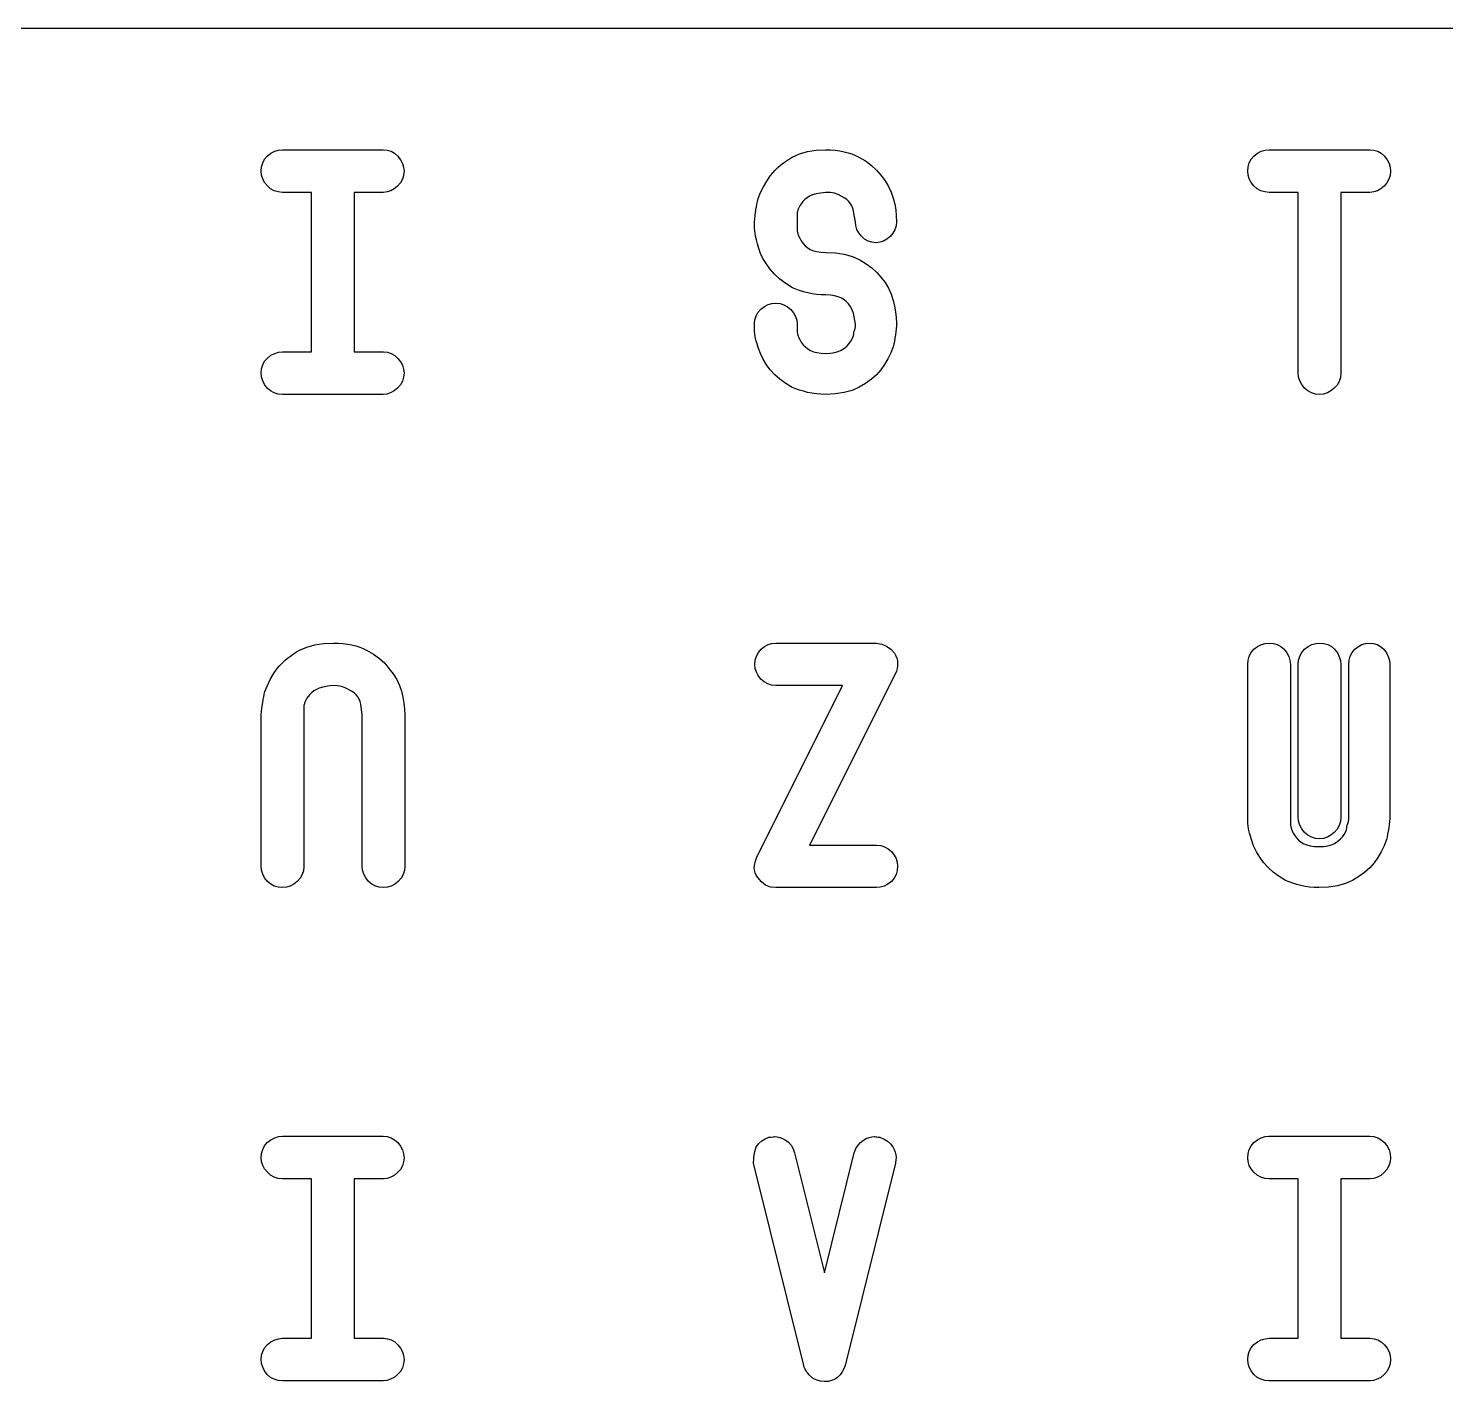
# Model space of a CAD drawing. Header units: metres. Extents: x 0 to 220, y 0 to 220.
# Drawn here: x 57.5 to 114.9, y 165.1 to 220 of the extents above; entities that cross this region are included whole.
import ezdxf

# ---------------------------------------------------------------- set-up
doc = ezdxf.new("R2010")
doc.units = ezdxf.units.M

msp = doc.modelspace()

# ---------------------------------------------------------------- linework, layer by layer
for p, q in [((220, 220), (0, 220)), ((67.1509, 214.823), (67.2986, 214.934)), ((67.2986, 214.934), (67.4496, 215.013)), ((67.4496, 215.013), (67.6041, 215.06)), ((67.6041, 215.06), (67.7619, 215.076)), ((67.7619, 215.076), (71.8459, 215.076)), ((71.8459, 215.076), (72.0133, 215.06)), ((72.0133, 215.06), (72.1686, 215.013)), ((72.1686, 215.013), (72.3118, 214.934)), ((72.3118, 214.934), (72.4429, 214.823)), ((88.4339, 214.781), (88.7311, 214.91)), ((88.7311, 214.91), (89.0559, 215.002)), ((89.0559, 215.002), (89.4081, 215.058)), ((89.4081, 215.058), (89.7879, 215.076)), ((89.7879, 215.076), (89.9845, 215.071)), ((89.9845, 215.071), (90.1741, 215.057)), ((90.1741, 215.057), (90.3569, 215.033)), ((90.3569, 215.033), (90.5329, 214.999)), ((90.5329, 214.999), (90.6998, 214.957)), ((90.6998, 214.957), (90.8546, 214.907)), ((107.151, 214.823), (107.299, 214.934)), ((107.299, 214.934), (107.45, 215.013)), ((107.45, 215.013), (107.604, 215.06)), ((107.604, 215.06), (107.762, 215.076)), ((107.762, 215.076), (111.846, 215.076)), ((111.846, 215.076), (112.013, 215.06)), ((112.013, 215.06), (112.169, 215.013)), ((112.169, 215.013), (112.312, 214.934)), ((112.312, 214.934), (112.443, 214.823)), ((66.9009, 214.205), (66.9165, 214.381)), ((66.9165, 214.381), (66.9634, 214.542)), ((66.9634, 214.542), (67.0415, 214.69)), ((67.0415, 214.69), (67.1509, 214.823)), ((72.4429, 214.823), (72.5522, 214.674)), ((72.5522, 214.674), (72.6304, 214.521)), ((72.6304, 214.521), (72.6772, 214.365)), ((72.6772, 214.365), (72.6929, 214.205)), ((87.7434, 214.252), (87.8503, 214.353)), ((87.8503, 214.353), (87.9639, 214.45)), ((87.9639, 214.45), (88.0814, 214.542)), ((88.0814, 214.542), (88.1989, 214.628)), ((88.1989, 214.628), (88.3164, 214.708)), ((88.3164, 214.708), (88.4339, 214.781)), ((90.8546, 214.907), (90.9973, 214.849)), ((90.9973, 214.849), (91.1279, 214.783)), ((91.1279, 214.783), (91.4068, 214.622)), ((91.4068, 214.622), (91.6494, 214.445)), ((91.6494, 214.445), (91.8557, 214.252)), ((106.901, 214.205), (106.917, 214.381)), ((106.917, 214.381), (106.963, 214.542)), ((106.963, 214.542), (107.042, 214.69)), ((107.042, 214.69), (107.151, 214.823)), ((112.443, 214.823), (112.552, 214.674)), ((112.552, 214.674), (112.63, 214.521)), ((112.63, 214.521), (112.677, 214.365)), ((112.677, 214.365), (112.693, 214.205)), ((66.9166, 214.047), (66.9009, 214.205)), ((66.9636, 213.896), (66.9166, 214.047)), ((67.0421, 213.752), (66.9636, 213.896)), ((72.6276, 213.879), (72.5461, 213.734)), ((72.6766, 214.036), (72.6276, 213.879)), ((72.6929, 214.205), (72.6766, 214.036)), ((87.2671, 213.576), (87.3999, 213.809)), ((87.3999, 213.809), (87.5499, 214.036)), ((87.5499, 214.036), (87.6433, 214.146)), ((87.6433, 214.146), (87.7434, 214.252)), ((91.8557, 214.252), (92.0259, 214.044)), ((92.0259, 214.044), (92.1973, 213.819)), ((92.1973, 213.819), (92.3384, 213.588)), ((106.917, 214.047), (106.901, 214.205)), ((106.964, 213.896), (106.917, 214.047)), ((107.042, 213.752), (106.964, 213.896)), ((112.628, 213.879), (112.546, 213.734)), ((112.677, 214.036), (112.628, 213.879)), ((112.693, 214.205), (112.677, 214.036)), ((67.1519, 213.615), (67.0421, 213.752)), ((67.2843, 213.498), (67.1519, 213.615)), ((67.4306, 213.415), (67.2843, 213.498)), ((67.5908, 213.365), (67.4306, 213.415)), ((67.7649, 213.348), (67.5908, 213.365)), ((68.9489, 213.348), (67.7649, 213.348)), ((68.9489, 206.884), (68.9489, 213.348)), ((71.8559, 213.348), (70.6769, 213.348)), ((70.6769, 213.348), (70.6769, 206.884)), ((72.0104, 213.364), (71.8559, 213.348)), ((72.1579, 213.411), (72.0104, 213.364)), ((72.2984, 213.491), (72.1579, 213.411)), ((72.4319, 213.601), (72.2984, 213.491)), ((72.5461, 213.734), (72.4319, 213.601)), ((87.0529, 213.095), (87.1514, 213.338)), ((87.1514, 213.338), (87.2671, 213.576)), ((89.1349, 213.193), (89.0383, 213.132)), ((89.2519, 213.245), (89.1349, 213.193)), ((89.4009, 213.288), (89.2519, 213.245)), ((89.5819, 213.323), (89.4009, 213.288)), ((89.7949, 213.348), (89.5819, 213.323)), ((89.9798, 213.339), (89.7949, 213.348)), ((90.1454, 213.31), (89.9798, 213.339)), ((90.2917, 213.262), (90.1454, 213.31)), ((90.5417, 213.13), (90.2917, 213.262)), ((92.3384, 213.588), (92.4492, 213.354)), ((92.4492, 213.354), (92.5299, 213.115)), ((107.152, 213.615), (107.042, 213.752)), ((107.284, 213.498), (107.152, 213.615)), ((107.431, 213.415), (107.284, 213.498)), ((107.591, 213.365), (107.431, 213.415)), ((107.765, 213.348), (107.591, 213.365)), ((108.949, 213.348), (107.765, 213.348)), ((108.949, 206.017), (108.949, 213.348)), ((111.856, 213.348), (110.677, 213.348)), ((110.677, 213.348), (110.677, 206.017)), ((112.01, 213.364), (111.856, 213.348)), ((112.158, 213.411), (112.01, 213.364)), ((112.298, 213.491), (112.158, 213.411)), ((112.432, 213.601), (112.298, 213.491)), ((112.546, 213.734), (112.432, 213.601)), ((86.9304, 212.406), (86.9629, 212.645)), ((86.9629, 212.645), (86.9816, 212.758)), ((86.9816, 212.758), (87.0029, 212.87)), ((87.0029, 212.87), (87.0266, 212.983)), ((87.0266, 212.983), (87.0529, 213.095)), ((88.6611, 212.624), (88.6479, 212.575)), ((88.6769, 212.673), (88.6611, 212.624)), ((88.6974, 212.724), (88.6769, 212.673)), ((88.7241, 212.775), (88.6974, 212.724)), ((88.7569, 212.829), (88.7241, 212.775)), ((88.7959, 212.884), (88.7569, 212.829)), ((88.8688, 212.977), (88.7959, 212.884)), ((88.9496, 213.06), (88.8688, 212.977)), ((89.0383, 213.132), (88.9496, 213.06)), ((90.6464, 213.057), (90.5417, 213.13)), ((90.7327, 212.977), (90.6464, 213.057)), ((90.8009, 212.89), (90.7327, 212.977)), ((90.8534, 212.798), (90.8009, 212.89)), ((90.8929, 212.7), (90.8534, 212.798)), ((90.9194, 212.597), (90.8929, 212.7)), ((92.5299, 213.115), (92.5872, 212.875)), ((92.5872, 212.875), (92.6281, 212.636)), ((92.6281, 212.636), (92.6527, 212.398)), ((86.9009, 212.139), (86.9304, 212.406)), ((86.9026, 212.016), (86.9009, 212.139)), ((88.6371, 212.526), (88.6289, 212.477)), ((88.6289, 212.477), (88.6289, 211.788)), ((88.6479, 212.575), (88.6371, 212.526)), ((90.9329, 212.488), (90.9194, 212.597)), ((90.9969, 212.155), (90.9329, 212.488)), ((91.0121, 211.999), (90.9969, 212.155)), ((92.6609, 212.16), (92.6448, 211.992)), ((92.6527, 212.398), (92.6609, 212.16)), ((86.9076, 211.898), (86.9026, 212.016)), ((86.9161, 211.787), (86.9076, 211.898)), ((86.9279, 211.682), (86.9161, 211.787)), ((86.9475, 211.568), (86.9279, 211.682)), ((86.9784, 211.43), (86.9475, 211.568)), ((88.6289, 211.788), (88.6651, 211.663)), ((88.6651, 211.663), (88.7049, 211.553)), ((88.7049, 211.553), (88.7481, 211.459)), ((91.0576, 211.85), (91.0121, 211.999)), ((91.1336, 211.708), (91.0576, 211.85)), ((91.2399, 211.572), (91.1336, 211.708)), ((91.3686, 211.457), (91.2399, 211.572)), ((92.4039, 211.56), (92.272, 211.45)), ((92.5163, 211.692), (92.4039, 211.56)), ((92.5966, 211.836), (92.5163, 211.692)), ((92.6448, 211.992), (92.5966, 211.836)), ((87.0205, 211.266), (86.9784, 211.43)), ((87.0739, 211.078), (87.0205, 211.266)), ((87.1467, 210.876), (87.0739, 211.078)), ((88.7481, 211.459), (88.7949, 211.38)), ((88.7949, 211.38), (88.8751, 211.274)), ((88.8751, 211.274), (88.9639, 211.181)), ((88.9639, 211.181), (89.0611, 211.102)), ((89.0611, 211.102), (89.1669, 211.035)), ((89.1669, 211.035), (89.2886, 210.983)), ((89.2886, 210.983), (89.4329, 210.946)), ((89.4329, 210.946), (89.5996, 210.924)), ((89.5996, 210.924), (89.7889, 210.916)), ((89.7889, 210.916), (90.1808, 210.897)), ((90.1808, 210.897), (90.5416, 210.84)), ((91.5109, 211.375), (91.3686, 211.457)), ((91.6666, 211.326), (91.5109, 211.375)), ((91.8359, 211.309), (91.6666, 211.326)), ((91.988, 211.325), (91.8359, 211.309)), ((92.1334, 211.372), (91.988, 211.325)), ((92.272, 211.45), (92.1334, 211.372)), ((87.2471, 210.669), (87.1467, 210.876)), ((87.3752, 210.458), (87.2471, 210.669)), ((87.5309, 210.242), (87.3752, 210.458)), ((90.5416, 210.84), (90.8713, 210.745)), ((90.8713, 210.745), (91.1699, 210.612)), ((91.1699, 210.612), (91.4356, 210.454)), ((91.4356, 210.454), (91.6669, 210.284)), ((87.7151, 210.031), (87.5309, 210.242)), ((87.9279, 209.835), (87.7151, 210.031)), ((88.1691, 209.652), (87.9279, 209.835)), ((91.6669, 210.284), (91.8636, 210.102)), ((91.8636, 210.102), (92.0259, 209.908)), ((92.0259, 209.908), (92.1968, 209.689)), ((88.4389, 209.483), (88.1691, 209.652)), ((88.5817, 209.423), (88.4389, 209.483)), ((88.7331, 209.368), (88.5817, 209.423)), ((88.8932, 209.317), (88.7331, 209.368)), ((89.0619, 209.272), (88.8932, 209.317)), ((89.2379, 209.236), (89.0619, 209.272)), ((89.4191, 209.209), (89.2379, 209.236)), ((89.6055, 209.194), (89.4191, 209.209)), ((89.7969, 209.188), (89.6055, 209.194)), ((89.9818, 209.18), (89.7969, 209.188)), ((90.1484, 209.155), (89.9818, 209.18)), ((92.1968, 209.689), (92.3366, 209.459)), ((92.3366, 209.459), (92.4453, 209.219)), ((92.4453, 209.219), (92.5229, 208.968)), ((87.0432, 208.479), (87.1539, 208.61)), ((87.1539, 208.61), (87.3031, 208.72)), ((87.3031, 208.72), (87.4559, 208.798)), ((87.4559, 208.798), (87.6121, 208.845)), ((87.6121, 208.845), (87.7719, 208.86)), ((87.7719, 208.86), (87.9413, 208.844)), ((87.9413, 208.844), (88.0984, 208.794)), ((88.0984, 208.794), (88.2433, 208.712)), ((88.2433, 208.712), (88.3759, 208.596)), ((88.3759, 208.596), (88.4866, 208.461)), ((90.2968, 209.114), (90.1484, 209.155)), ((90.4269, 209.056), (90.2968, 209.114)), ((90.5405, 208.987), (90.4269, 209.056)), ((90.6384, 208.911), (90.5405, 208.987)), ((90.7205, 208.828), (90.6384, 208.911)), ((90.7869, 208.738), (90.7205, 208.828)), ((90.8402, 208.644), (90.7869, 208.738)), ((90.8824, 208.546), (90.8402, 208.644)), ((92.5229, 208.968), (92.5833, 208.735)), ((92.5833, 208.735), (92.6264, 208.503)), ((86.9009, 208.013), (86.9167, 208.181)), ((86.9167, 208.181), (86.9641, 208.336)), ((86.9641, 208.336), (87.0432, 208.479)), ((88.4866, 208.461), (88.5656, 208.319)), ((88.5656, 208.319), (88.6131, 208.169)), ((88.6131, 208.169), (88.6289, 208.013)), ((90.9133, 208.447), (90.8824, 208.546)), ((90.9969, 208.011), (90.9133, 208.447)), ((92.6264, 208.503), (92.6523, 208.272)), ((92.6523, 208.272), (92.6609, 208.043)), ((92.6609, 208.043), (92.6582, 207.936)), ((86.9026, 207.851), (86.9009, 208.013)), ((86.9076, 207.713), (86.9026, 207.851)), ((86.9161, 207.599), (86.9076, 207.713)), ((86.9279, 207.508), (86.9161, 207.599)), ((86.9462, 207.422), (86.9279, 207.508)), ((88.6289, 208.013), (88.6289, 207.679)), ((88.6289, 207.679), (88.6652, 207.556)), ((88.6652, 207.556), (88.7051, 207.447)), ((88.7051, 207.447), (88.7487, 207.355)), ((90.8665, 207.405), (90.9034, 207.498)), ((90.9034, 207.498), (90.9255, 207.589)), ((90.9255, 207.589), (90.9329, 207.679)), ((90.9329, 207.679), (90.9609, 207.752)), ((90.9609, 207.752), (90.9809, 207.831)), ((90.9809, 207.831), (90.9929, 207.918)), ((90.9929, 207.918), (90.9969, 208.011)), ((92.6189, 207.566), (92.5975, 207.436)), ((92.6373, 207.697), (92.6189, 207.566)), ((92.6504, 207.821), (92.6373, 207.697)), ((92.6582, 207.936), (92.6504, 207.821)), ((67.4511, 206.821), (67.6062, 206.868)), ((67.6062, 206.868), (67.7649, 206.884)), ((67.7649, 206.884), (68.9489, 206.884)), ((70.6769, 206.884), (71.8559, 206.884)), ((71.8559, 206.884), (72.0214, 206.868)), ((72.0214, 206.868), (72.1749, 206.818)), ((86.9731, 207.32), (86.9462, 207.422)), ((87.0087, 207.201), (86.9731, 207.32)), ((87.0529, 207.065), (87.0087, 207.201)), ((87.1405, 206.819), (87.0529, 207.065)), ((88.7487, 207.355), (88.7959, 207.277)), ((88.7959, 207.277), (88.8763, 207.173)), ((88.8763, 207.173), (88.9654, 207.082)), ((88.9654, 207.082), (89.0633, 207.004)), ((89.0633, 207.004), (89.1699, 206.938)), ((89.1699, 206.938), (89.2922, 206.887)), ((89.2922, 206.887), (89.4371, 206.85)), ((90.1454, 206.852), (90.2917, 206.891)), ((90.2917, 206.891), (90.4189, 206.945)), ((90.4189, 206.945), (90.5479, 207.036)), ((90.5479, 207.036), (90.6569, 207.127)), ((90.6569, 207.127), (90.7459, 207.219)), ((90.7459, 207.219), (90.8149, 207.312)), ((90.8149, 207.312), (90.8665, 207.405)), ((92.5229, 207.09), (92.4295, 206.84)), ((92.5495, 207.198), (92.5229, 207.09)), ((92.5744, 207.313), (92.5495, 207.198)), ((92.5975, 207.436), (92.5744, 207.313)), ((66.9166, 206.197), (66.9636, 206.354)), ((66.9636, 206.354), (67.0421, 206.499)), ((67.0421, 206.499), (67.1519, 206.631)), ((67.1519, 206.631), (67.2997, 206.742)), ((67.2997, 206.742), (67.4511, 206.821)), ((72.1749, 206.818), (72.3164, 206.734)), ((72.3164, 206.734), (72.4459, 206.617)), ((72.4459, 206.617), (72.5539, 206.48)), ((72.5539, 206.48), (72.6311, 206.336)), ((72.6311, 206.336), (72.6774, 206.185)), ((87.2514, 206.585), (87.1405, 206.819)), ((87.3855, 206.362), (87.2514, 206.585)), ((87.5429, 206.151), (87.3855, 206.362)), ((89.4371, 206.85), (89.6047, 206.828)), ((89.6047, 206.828), (89.7949, 206.82)), ((89.7949, 206.82), (89.9798, 206.828)), ((89.9798, 206.828), (90.1454, 206.852)), ((92.1805, 206.374), (92.0249, 206.157)), ((92.3154, 206.602), (92.1805, 206.374)), ((92.4295, 206.84), (92.3154, 206.602)), ((66.9009, 206.027), (66.9166, 206.197)), ((66.9165, 205.868), (66.9009, 206.027)), ((66.9634, 205.711), (66.9165, 205.868)), ((72.6764, 205.852), (72.6269, 205.69)), ((72.6929, 206.027), (72.6764, 205.852)), ((72.6774, 206.185), (72.6929, 206.027)), ((87.7257, 205.954), (87.5429, 206.151)), ((87.9351, 205.77), (87.7257, 205.954)), ((88.1712, 205.599), (87.9351, 205.77)), ((91.6401, 205.769), (91.4074, 205.599)), ((91.8459, 205.955), (91.6401, 205.769)), ((92.0249, 206.157), (91.8459, 205.955)), ((108.965, 205.859), (108.949, 206.017)), ((109.012, 205.705), (108.965, 205.859)), ((110.66, 205.844), (110.61, 205.684)), ((110.677, 206.017), (110.66, 205.844)), ((67.0415, 205.559), (66.9634, 205.711)), ((67.1509, 205.409), (67.0415, 205.559)), ((67.2828, 205.299), (67.1509, 205.409)), ((67.4286, 205.22), (67.2828, 205.299)), ((67.5883, 205.172), (67.4286, 205.22)), ((67.7619, 205.156), (67.5883, 205.172)), ((71.8459, 205.156), (67.7619, 205.156)), ((72.0019, 205.172), (71.8459, 205.156)), ((72.1511, 205.22), (72.0019, 205.172)), ((72.2934, 205.299), (72.1511, 205.22)), ((72.4289, 205.409), (72.2934, 205.299)), ((72.5444, 205.543), (72.4289, 205.409)), ((72.6269, 205.69), (72.5444, 205.543)), ((88.4339, 205.442), (88.1712, 205.599)), ((88.5762, 205.384), (88.4339, 205.442)), ((88.7271, 205.33), (88.5762, 205.384)), ((88.8867, 205.282), (88.7271, 205.33)), ((89.0549, 205.238), (88.8867, 205.282)), ((89.2305, 205.202), (89.0549, 205.238)), ((89.4111, 205.177), (89.2305, 205.202)), ((89.597, 205.161), (89.4111, 205.177)), ((89.7879, 205.156), (89.597, 205.161)), ((90.1785, 205.174), (89.7879, 205.156)), ((90.5354, 205.229), (90.1785, 205.174)), ((90.8585, 205.319), (90.5354, 205.229)), ((91.1479, 205.446), (90.8585, 205.319)), ((91.4074, 205.599), (91.1479, 205.446)), ((109.091, 205.554), (109.012, 205.705)), ((109.202, 205.406), (109.091, 205.554)), ((109.335, 205.297), (109.202, 205.406)), ((109.483, 205.219), (109.335, 205.297)), ((109.644, 205.172), (109.483, 205.219)), ((109.82, 205.156), (109.644, 205.172)), ((109.978, 205.172), (109.82, 205.156)), ((110.129, 205.219), (109.978, 205.172)), ((110.273, 205.297), (110.129, 205.219)), ((110.41, 205.406), (110.273, 205.297)), ((110.527, 205.538), (110.41, 205.406)), ((110.61, 205.684), (110.527, 205.538)), ((68.4509, 194.784), (68.7513, 194.912)), ((68.7513, 194.912), (69.0796, 195.003)), ((69.0796, 195.003), (69.4358, 195.058)), ((69.4358, 195.058), (69.8199, 195.076)), ((69.8199, 195.076), (70.0189, 195.071)), ((70.0189, 195.071), (70.2109, 195.057)), ((70.2109, 195.057), (70.3959, 195.033)), ((70.3959, 195.033), (70.5739, 194.999)), ((70.5739, 194.999), (70.7423, 194.957)), ((70.7423, 194.957), (70.8986, 194.907)), ((70.8986, 194.907), (71.0428, 194.85)), ((71.0428, 194.85), (71.1749, 194.784)), ((87.0637, 194.69), (87.1792, 194.823)), ((87.1792, 194.823), (87.3147, 194.934)), ((87.3147, 194.934), (87.457, 195.013)), ((87.457, 195.013), (87.6062, 195.06)), ((87.6062, 195.06), (87.7622, 195.076)), ((87.7622, 195.076), (91.8452, 195.076)), ((91.8452, 195.076), (92.0629, 195.034)), ((92.0629, 195.034), (92.2582, 194.951)), ((92.2582, 194.951), (92.431, 194.826)), ((92.431, 194.826), (92.5812, 194.659)), ((107.043, 194.694), (107.154, 194.826)), ((107.154, 194.826), (107.303, 194.936)), ((107.303, 194.936), (107.456, 195.014)), ((107.456, 195.014), (107.612, 195.061)), ((107.612, 195.061), (107.772, 195.076)), ((107.772, 195.076), (107.941, 195.06)), ((107.941, 195.06), (108.098, 195.013)), ((108.098, 195.013), (108.243, 194.934)), ((108.243, 194.934), (108.376, 194.824)), ((108.376, 194.824), (108.487, 194.675)), ((109.091, 194.691), (109.202, 194.824)), ((109.202, 194.824), (109.351, 194.934)), ((109.351, 194.934), (109.504, 195.013)), ((109.504, 195.013), (109.66, 195.06)), ((109.66, 195.06), (109.82, 195.076)), ((109.82, 195.076), (109.989, 195.06)), ((109.989, 195.06), (110.146, 195.013)), ((110.146, 195.013), (110.291, 194.934)), ((110.291, 194.934), (110.424, 194.824)), ((110.424, 194.824), (110.535, 194.675)), ((111.134, 194.691), (111.241, 194.824)), ((111.241, 194.824), (111.385, 194.934)), ((111.385, 194.934), (111.532, 195.013)), ((111.532, 195.013), (111.682, 195.06)), ((111.682, 195.06), (111.836, 195.076)), ((111.836, 195.076), (111.999, 195.061)), ((111.999, 195.061), (112.15, 195.014)), ((112.15, 195.014), (112.289, 194.936)), ((112.289, 194.936), (112.417, 194.826)), ((112.417, 194.826), (112.524, 194.678)), ((67.6513, 194.156), (67.7526, 194.26)), ((67.7526, 194.26), (67.8608, 194.361)), ((67.8608, 194.361), (67.9759, 194.457)), ((67.9759, 194.457), (68.0948, 194.548)), ((68.0948, 194.548), (68.2136, 194.633)), ((68.2136, 194.633), (68.3323, 194.712)), ((68.3323, 194.712), (68.4509, 194.784)), ((71.1749, 194.784), (71.4566, 194.623)), ((71.4566, 194.623), (71.7019, 194.447)), ((71.7019, 194.447), (71.9106, 194.254)), ((71.9106, 194.254), (72.0829, 194.046)), ((86.9152, 194.205), (86.9317, 194.381)), ((86.9317, 194.381), (86.9812, 194.542)), ((86.9812, 194.542), (87.0637, 194.69)), ((92.5812, 194.659), (92.6359, 194.561)), ((92.6359, 194.561), (92.6749, 194.462)), ((92.6749, 194.462), (92.6984, 194.36)), ((92.6984, 194.36), (92.7062, 194.257)), ((92.7062, 194.257), (92.701, 194.148)), ((106.901, 194.213), (106.917, 194.387)), ((106.917, 194.387), (106.964, 194.547)), ((106.964, 194.547), (107.043, 194.694)), ((108.487, 194.675), (108.566, 194.523)), ((108.566, 194.523), (108.613, 194.367)), ((108.613, 194.367), (108.629, 194.208)), ((108.949, 194.207), (108.965, 194.382)), ((108.965, 194.382), (109.012, 194.543)), ((109.012, 194.543), (109.091, 194.691)), ((110.535, 194.675), (110.614, 194.522)), ((110.614, 194.522), (110.661, 194.367)), ((110.661, 194.367), (110.677, 194.207)), ((110.997, 194.208), (111.012, 194.383)), ((111.012, 194.383), (111.058, 194.544)), ((111.058, 194.544), (111.134, 194.691)), ((112.524, 194.678), (112.6, 194.526)), ((112.6, 194.526), (112.646, 194.372)), ((112.646, 194.372), (112.661, 194.213)), ((67.2709, 193.591), (67.4051, 193.821)), ((67.4051, 193.821), (67.5569, 194.046)), ((67.5569, 194.046), (67.6513, 194.156)), ((72.0829, 194.046), (72.2561, 193.822)), ((72.2561, 193.822), (72.3986, 193.592)), ((86.9308, 194.047), (86.9152, 194.205)), ((86.9777, 193.896), (86.9308, 194.047)), ((87.0558, 193.752), (86.9777, 193.896)), ((87.1652, 193.615), (87.0558, 193.752)), ((92.6232, 193.84), (89.1372, 186.884)), ((92.6595, 193.939), (92.6232, 193.84)), ((92.6855, 194.042), (92.6595, 193.939)), ((92.701, 194.148), (92.6855, 194.042)), ((106.901, 188.064), (106.901, 194.213)), ((108.629, 194.208), (108.629, 187.688)), ((108.949, 188.009), (108.949, 194.207)), ((110.677, 194.207), (110.677, 188.009)), ((110.997, 188.023), (110.997, 194.208)), ((112.661, 194.213), (112.661, 188.064)), ((67.0282, 193.003), (67.0549, 193.114)), ((67.0549, 193.114), (67.1541, 193.355)), ((67.1541, 193.355), (67.2709, 193.591)), ((69.0423, 193.135), (68.9526, 193.063)), ((69.1399, 193.195), (69.0423, 193.135)), ((69.258, 193.246), (69.1399, 193.195)), ((69.4084, 193.289), (69.258, 193.246)), ((69.591, 193.323), (69.4084, 193.289)), ((69.8059, 193.348), (69.591, 193.323)), ((69.9923, 193.339), (69.8059, 193.348)), ((70.1596, 193.31), (69.9923, 193.339)), ((70.3078, 193.262), (70.1596, 193.31)), ((70.5607, 193.129), (70.3078, 193.262)), ((70.6661, 193.056), (70.5607, 193.129)), ((72.3986, 193.592), (72.5106, 193.359)), ((72.5106, 193.359), (72.5919, 193.121)), ((72.5919, 193.121), (72.6501, 192.882)), ((86.9982, 186.392), (90.4702, 193.348)), ((87.2963, 193.498), (87.1652, 193.615)), ((87.4395, 193.415), (87.2963, 193.498)), ((87.5948, 193.365), (87.4395, 193.415)), ((87.7622, 193.348), (87.5948, 193.365)), ((90.4702, 193.348), (87.7622, 193.348)), ((66.9306, 192.432), (66.9639, 192.669)), ((66.9639, 192.669), (66.9827, 192.781)), ((66.9827, 192.781), (67.0041, 192.892)), ((67.0041, 192.892), (67.0282, 193.003)), ((68.6372, 192.536), (68.6289, 192.487)), ((68.6481, 192.584), (68.6372, 192.536)), ((68.6617, 192.633), (68.6481, 192.584)), ((68.6779, 192.681), (68.6617, 192.633)), ((68.6985, 192.731), (68.6779, 192.681)), ((68.7251, 192.782), (68.6985, 192.731)), ((68.7579, 192.836), (68.7251, 192.782)), ((68.7969, 192.89), (68.7579, 192.836)), ((68.8708, 192.982), (68.7969, 192.89)), ((68.9526, 193.063), (68.8708, 192.982)), ((70.7532, 192.976), (70.6661, 193.056)), ((70.8219, 192.889), (70.7532, 192.976)), ((70.8748, 192.797), (70.8219, 192.889)), ((70.9146, 192.699), (70.8748, 192.797)), ((70.9413, 192.596), (70.9146, 192.699)), ((70.9969, 192.154), (70.9413, 192.596)), ((72.6501, 192.882), (72.6916, 192.643)), ((72.6916, 192.643), (72.7166, 192.405)), ((66.9009, 192.168), (66.9306, 192.432)), ((66.9009, 186.019), (66.9009, 192.168)), ((68.6289, 192.487), (68.6289, 186.017)), ((70.9969, 186.017), (70.9969, 192.154)), ((72.7166, 192.405), (72.7249, 192.168)), ((72.7249, 192.168), (72.7249, 186.019)), ((106.903, 187.902), (106.901, 188.064)), ((108.965, 187.85), (108.949, 188.009)), ((110.677, 188.009), (110.66, 187.834)), ((110.981, 187.842), (110.993, 187.929)), ((110.993, 187.929), (110.997, 188.023)), ((112.658, 187.956), (112.65, 187.84)), ((112.661, 188.064), (112.658, 187.956)), ((106.908, 187.763), (106.903, 187.902)), ((106.916, 187.648), (106.908, 187.763)), ((106.928, 187.556), (106.916, 187.648)), ((106.946, 187.468), (106.928, 187.556)), ((106.973, 187.363), (106.946, 187.468)), ((107.009, 187.242), (106.973, 187.363)), ((108.629, 187.688), (108.665, 187.563)), ((108.665, 187.563), (108.705, 187.454)), ((108.705, 187.454), (108.749, 187.36)), ((108.749, 187.36), (108.796, 187.282)), ((109.012, 187.694), (108.965, 187.85)), ((109.091, 187.541), (109.012, 187.694)), ((109.202, 187.392), (109.091, 187.541)), ((109.335, 187.282), (109.202, 187.392)), ((110.41, 187.392), (110.273, 187.282)), ((110.527, 187.526), (110.41, 187.392)), ((110.61, 187.673), (110.527, 187.526)), ((110.66, 187.834), (110.61, 187.673)), ((110.815, 187.317), (110.867, 187.411)), ((110.867, 187.411), (110.903, 187.505)), ((110.903, 187.505), (110.925, 187.597)), ((110.925, 187.597), (110.933, 187.688)), ((110.933, 187.688), (110.961, 187.762)), ((110.961, 187.762), (110.981, 187.842)), ((112.574, 187.329), (112.549, 187.213)), ((112.598, 187.453), (112.574, 187.329)), ((112.619, 187.584), (112.598, 187.453)), ((112.637, 187.716), (112.619, 187.584)), ((112.65, 187.84), (112.637, 187.716)), ((89.1372, 186.884), (91.8452, 186.884)), ((91.8452, 186.884), (92.0188, 186.868)), ((92.0188, 186.868), (92.1785, 186.818)), ((92.1785, 186.818), (92.3243, 186.734)), ((107.053, 187.104), (107.009, 187.242)), ((107.141, 186.853), (107.053, 187.104)), ((107.251, 186.614), (107.141, 186.853)), ((108.796, 187.282), (108.876, 187.177)), ((108.876, 187.177), (108.965, 187.085)), ((108.965, 187.085), (109.063, 187.005)), ((109.063, 187.005), (109.17, 186.939)), ((109.17, 186.939), (109.292, 186.887)), ((109.292, 186.887), (109.437, 186.85)), ((109.483, 187.203), (109.335, 187.282)), ((109.437, 186.85), (109.605, 186.828)), ((109.644, 187.156), (109.483, 187.203)), ((109.605, 186.828), (109.795, 186.82)), ((109.82, 187.14), (109.644, 187.156)), ((109.795, 186.82), (109.98, 186.828)), ((109.978, 187.156), (109.82, 187.14)), ((110.129, 187.203), (109.978, 187.156)), ((109.98, 186.828), (110.145, 186.852)), ((110.273, 187.282), (110.129, 187.203)), ((110.145, 186.852), (110.292, 186.891)), ((110.292, 186.891), (110.419, 186.946)), ((110.419, 186.946), (110.548, 187.038)), ((110.548, 187.038), (110.657, 187.13)), ((110.657, 187.13), (110.746, 187.223)), ((110.746, 187.223), (110.815, 187.317)), ((112.429, 186.852), (112.315, 186.612)), ((112.523, 187.104), (112.429, 186.852)), ((112.549, 187.213), (112.523, 187.104)), ((86.9151, 186.116), (86.943, 186.233)), ((86.943, 186.233), (86.9707, 186.325)), ((86.9707, 186.325), (86.9982, 186.392)), ((92.3243, 186.734), (92.4562, 186.617)), ((92.4562, 186.617), (92.5656, 186.48)), ((92.5656, 186.48), (92.6437, 186.336)), ((92.6437, 186.336), (92.6906, 186.185)), ((92.6906, 186.185), (92.7062, 186.027)), ((107.386, 186.386), (107.251, 186.614)), ((107.543, 186.171), (107.386, 186.386)), ((112.18, 186.382), (112.025, 186.164)), ((112.315, 186.612), (112.18, 186.382)), ((66.9167, 185.861), (66.9009, 186.019)), ((66.9641, 185.706), (66.9167, 185.861)), ((67.0432, 185.554), (66.9641, 185.706)), ((68.5621, 185.684), (68.4787, 185.538)), ((68.6122, 185.844), (68.5621, 185.684)), ((68.6289, 186.017), (68.6122, 185.844)), ((71.0127, 185.859), (70.9969, 186.017)), ((71.0601, 185.705), (71.0127, 185.859)), ((71.1392, 185.554), (71.0601, 185.705)), ((72.6581, 185.685), (72.5747, 185.539)), ((72.7082, 185.845), (72.6581, 185.685)), ((72.7249, 186.019), (72.7082, 185.845)), ((86.8872, 185.975), (86.9151, 186.116)), ((86.8968, 185.862), (86.8872, 185.975)), ((86.9255, 185.757), (86.8968, 185.862)), ((86.9733, 185.661), (86.9255, 185.757)), ((87.0402, 185.573), (86.9733, 185.661)), ((92.6437, 185.69), (92.5656, 185.543)), ((92.6906, 185.852), (92.6437, 185.69)), ((92.7062, 186.027), (92.6906, 185.852)), ((107.726, 185.97), (107.543, 186.171)), ((107.935, 185.782), (107.726, 185.97)), ((108.171, 185.608), (107.935, 185.782)), ((108.434, 185.448), (108.171, 185.608)), ((111.64, 185.773), (111.407, 185.603)), ((111.846, 185.961), (111.64, 185.773)), ((112.025, 186.164), (111.846, 185.961)), ((67.1539, 185.406), (67.0432, 185.554)), ((67.2874, 185.297), (67.1539, 185.406)), ((67.4349, 185.219), (67.2874, 185.297)), ((67.5964, 185.172), (67.4349, 185.219)), ((67.7719, 185.156), (67.5964, 185.172)), ((67.9299, 185.172), (67.7719, 185.156)), ((68.0809, 185.219), (67.9299, 185.172)), ((68.2249, 185.297), (68.0809, 185.219)), ((68.3619, 185.406), (68.2249, 185.297)), ((68.4787, 185.538), (68.3619, 185.406)), ((71.2499, 185.406), (71.1392, 185.554)), ((71.3834, 185.297), (71.2499, 185.406)), ((71.5309, 185.219), (71.3834, 185.297)), ((71.6924, 185.172), (71.5309, 185.219)), ((71.8679, 185.156), (71.6924, 185.172)), ((72.0259, 185.172), (71.8679, 185.156)), ((72.1769, 185.219), (72.0259, 185.172)), ((72.3209, 185.297), (72.1769, 185.219)), ((72.4579, 185.406), (72.3209, 185.297)), ((72.5747, 185.539), (72.4579, 185.406)), ((87.1843, 185.391), (87.0402, 185.573)), ((87.3527, 185.261), (87.1843, 185.391)), ((87.5453, 185.182), (87.3527, 185.261)), ((87.7622, 185.156), (87.5453, 185.182)), ((91.8452, 185.156), (87.7622, 185.156)), ((92.003, 185.172), (91.8452, 185.156)), ((92.1575, 185.22), (92.003, 185.172)), ((92.3085, 185.299), (92.1575, 185.22)), ((92.4562, 185.409), (92.3085, 185.299)), ((92.5656, 185.543), (92.4562, 185.409)), ((108.576, 185.388), (108.434, 185.448)), ((108.727, 185.334), (108.576, 185.388)), ((108.887, 185.284), (108.727, 185.334)), ((109.055, 185.239), (108.887, 185.284)), ((109.23, 185.203), (109.055, 185.239)), ((109.411, 185.177), (109.23, 185.203)), ((109.597, 185.161), (109.411, 185.177)), ((109.788, 185.156), (109.597, 185.161)), ((110.178, 185.175), (109.788, 185.156)), ((110.535, 185.229), (110.178, 185.175)), ((110.858, 185.321), (110.535, 185.229)), ((111.148, 185.448), (110.858, 185.321)), ((111.407, 185.603), (111.148, 185.448)), ((66.9634, 174.542), (67.0415, 174.69)), ((67.0415, 174.69), (67.1509, 174.823)), ((67.1509, 174.823), (67.2986, 174.934)), ((67.2986, 174.934), (67.4496, 175.013)), ((67.4496, 175.013), (67.6041, 175.06)), ((67.6041, 175.06), (67.7619, 175.076)), ((67.7619, 175.076), (71.8459, 175.076)), ((71.8459, 175.076), (72.0133, 175.06)), ((72.0133, 175.06), (72.1686, 175.013)), ((72.1686, 175.013), (72.3118, 174.934)), ((72.3118, 174.934), (72.4429, 174.823)), ((72.4429, 174.823), (72.5522, 174.674)), ((86.9762, 174.643), (87.0762, 174.782)), ((87.0762, 174.782), (87.1952, 174.894)), ((87.1952, 174.894), (87.3332, 174.977)), ((87.3332, 174.977), (87.4902, 175.033)), ((87.4902, 175.033), (87.5667, 175.045)), ((87.5667, 175.045), (87.6777, 175.059)), ((87.6777, 175.059), (87.7122, 175.061)), ((87.7122, 175.061), (87.8224, 175.053)), ((87.8224, 175.053), (87.931, 175.03)), ((87.931, 175.03), (88.0379, 174.991)), ((88.0379, 174.991), (88.1432, 174.936)), ((88.1432, 174.936), (88.2818, 174.835)), ((88.2818, 174.835), (88.3927, 174.713)), ((88.3927, 174.713), (88.4758, 174.571)), ((91.0181, 174.575), (91.1027, 174.715)), ((91.1027, 174.715), (91.2021, 174.829)), ((91.2021, 174.829), (91.3162, 174.915)), ((91.3162, 174.915), (91.4355, 174.979)), ((91.4355, 174.979), (91.5504, 175.024)), ((91.5504, 175.024), (91.661, 175.052)), ((91.661, 175.052), (91.7672, 175.061)), ((91.7672, 175.061), (91.8122, 175.059)), ((91.8122, 175.059), (91.8642, 175.054)), ((91.8642, 175.054), (91.9232, 175.045)), ((91.9232, 175.045), (91.9892, 175.033)), ((91.9892, 175.033), (92.1576, 174.962)), ((92.1576, 174.962), (92.3017, 174.873)), ((92.3017, 174.873), (92.4216, 174.767)), ((92.4216, 174.767), (92.5172, 174.643)), ((106.963, 174.542), (107.042, 174.69)), ((107.042, 174.69), (107.151, 174.823)), ((107.151, 174.823), (107.299, 174.934)), ((107.299, 174.934), (107.45, 175.013)), ((107.45, 175.013), (107.604, 175.06)), ((107.604, 175.06), (107.762, 175.076)), ((107.762, 175.076), (111.846, 175.076)), ((111.846, 175.076), (112.013, 175.06)), ((112.013, 175.06), (112.169, 175.013)), ((112.169, 175.013), (112.312, 174.934)), ((112.312, 174.934), (112.443, 174.823)), ((112.443, 174.823), (112.552, 174.674)), ((66.9009, 174.205), (66.9165, 174.381)), ((66.9166, 174.047), (66.9009, 174.205)), ((66.9165, 174.381), (66.9634, 174.542)), ((72.5522, 174.674), (72.6304, 174.521)), ((72.6304, 174.521), (72.6772, 174.365)), ((72.6929, 174.205), (72.6766, 174.036)), ((72.6772, 174.365), (72.6929, 174.205)), ((86.8652, 173.988), (86.8721, 174.175)), ((86.8721, 174.175), (86.893, 174.347)), ((86.893, 174.347), (86.9277, 174.503)), ((86.9277, 174.503), (86.9762, 174.643)), ((88.4758, 174.571), (88.5312, 174.408)), ((88.5312, 174.408), (89.7402, 169.533)), ((89.7402, 169.533), (90.9482, 174.408)), ((90.9482, 174.408), (91.0181, 174.575)), ((92.5172, 174.643), (92.5719, 174.538)), ((92.5719, 174.538), (92.6109, 174.434)), ((92.6109, 174.434), (92.6344, 174.329)), ((92.6352, 174.131), (92.6142, 173.988)), ((92.6344, 174.329), (92.6422, 174.225)), ((92.6404, 174.184), (92.6352, 174.131)), ((92.6422, 174.225), (92.6404, 174.184)), ((106.901, 174.205), (106.917, 174.381)), ((106.917, 174.047), (106.901, 174.205)), ((106.917, 174.381), (106.963, 174.542)), ((112.552, 174.674), (112.63, 174.521)), ((112.63, 174.521), (112.677, 174.365)), ((112.677, 174.365), (112.693, 174.205)), ((112.693, 174.205), (112.677, 174.036)), ((66.9636, 173.896), (66.9166, 174.047)), ((67.0421, 173.752), (66.9636, 173.896)), ((67.1519, 173.615), (67.0421, 173.752)), ((67.2843, 173.498), (67.1519, 173.615)), ((72.4319, 173.601), (72.2984, 173.491)), ((72.5461, 173.734), (72.4319, 173.601)), ((72.6276, 173.879), (72.5461, 173.734)), ((72.6766, 174.036), (72.6276, 173.879)), ((88.9062, 165.78), (86.8652, 173.988)), ((92.6142, 173.988), (90.5732, 165.78)), ((106.964, 173.896), (106.917, 174.047)), ((107.042, 173.752), (106.964, 173.896)), ((107.152, 173.615), (107.042, 173.752)), ((107.284, 173.498), (107.152, 173.615)), ((112.432, 173.601), (112.298, 173.491)), ((112.546, 173.734), (112.432, 173.601)), ((112.628, 173.879), (112.546, 173.734)), ((112.677, 174.036), (112.628, 173.879)), ((67.4306, 173.415), (67.2843, 173.498)), ((67.5908, 173.365), (67.4306, 173.415)), ((67.7649, 173.348), (67.5908, 173.365)), ((68.9489, 173.348), (67.7649, 173.348)), ((68.9489, 166.884), (68.9489, 173.348)), ((71.8559, 173.348), (70.6769, 173.348)), ((70.6769, 173.348), (70.6769, 166.884)), ((72.0104, 173.364), (71.8559, 173.348)), ((72.1579, 173.411), (72.0104, 173.364)), ((72.2984, 173.491), (72.1579, 173.411)), ((107.431, 173.415), (107.284, 173.498)), ((107.591, 173.365), (107.431, 173.415)), ((107.765, 173.348), (107.591, 173.365)), ((108.949, 173.348), (107.765, 173.348)), ((108.949, 166.884), (108.949, 173.348)), ((111.856, 173.348), (110.677, 173.348)), ((110.677, 173.348), (110.677, 166.884)), ((112.01, 173.364), (111.856, 173.348)), ((112.158, 173.411), (112.01, 173.364)), ((112.298, 173.491), (112.158, 173.411)), ((67.1519, 166.631), (67.2997, 166.742)), ((67.2997, 166.742), (67.4511, 166.821)), ((67.4511, 166.821), (67.6062, 166.868)), ((67.6062, 166.868), (67.7649, 166.884)), ((67.7649, 166.884), (68.9489, 166.884)), ((70.6769, 166.884), (71.8559, 166.884)), ((71.8559, 166.884), (72.0214, 166.868)), ((72.0214, 166.868), (72.1749, 166.818)), ((72.1749, 166.818), (72.3164, 166.734)), ((72.3164, 166.734), (72.4459, 166.617)), ((107.152, 166.631), (107.3, 166.742)), ((107.3, 166.742), (107.451, 166.821)), ((107.451, 166.821), (107.606, 166.868)), ((107.606, 166.868), (107.765, 166.884)), ((107.765, 166.884), (108.949, 166.884)), ((110.677, 166.884), (111.856, 166.884)), ((111.856, 166.884), (112.021, 166.868)), ((112.021, 166.868), (112.175, 166.818)), ((112.175, 166.818), (112.316, 166.734)), ((112.316, 166.734), (112.446, 166.617)), ((66.9009, 166.027), (66.9166, 166.197)), ((66.9166, 166.197), (66.9636, 166.354)), ((66.9636, 166.354), (67.0421, 166.499)), ((67.0421, 166.499), (67.1519, 166.631)), ((72.4459, 166.617), (72.5539, 166.48)), ((72.5539, 166.48), (72.6311, 166.336)), ((72.6311, 166.336), (72.6774, 166.185)), ((72.6774, 166.185), (72.6929, 166.027)), ((106.901, 166.027), (106.917, 166.197)), ((106.917, 166.197), (106.964, 166.354)), ((106.964, 166.354), (107.042, 166.499)), ((107.042, 166.499), (107.152, 166.631)), ((112.446, 166.617), (112.554, 166.48)), ((112.554, 166.48), (112.631, 166.336)), ((112.631, 166.336), (112.677, 166.185)), ((112.677, 166.185), (112.693, 166.027)), ((66.9165, 165.868), (66.9009, 166.027)), ((66.9634, 165.711), (66.9165, 165.868)), ((67.0415, 165.559), (66.9634, 165.711)), ((67.1509, 165.409), (67.0415, 165.559)), ((72.5444, 165.543), (72.4289, 165.409)), ((72.6269, 165.69), (72.5444, 165.543)), ((72.6764, 165.852), (72.6269, 165.69)), ((72.6929, 166.027), (72.6764, 165.852)), ((88.9236, 165.717), (88.9062, 165.78)), ((88.948, 165.655), (88.9236, 165.717)), ((88.9792, 165.592), (88.948, 165.655)), ((89.0172, 165.529), (88.9792, 165.592)), ((89.063, 165.467), (89.0172, 165.529)), ((90.4617, 165.519), (90.3748, 165.401)), ((90.5278, 165.645), (90.4617, 165.519)), ((90.5732, 165.78), (90.5278, 165.645)), ((106.917, 165.868), (106.901, 166.027)), ((106.963, 165.711), (106.917, 165.868)), ((107.042, 165.559), (106.963, 165.711)), ((107.151, 165.409), (107.042, 165.559)), ((112.544, 165.543), (112.429, 165.409)), ((112.627, 165.69), (112.544, 165.543)), ((112.676, 165.852), (112.627, 165.69)), ((112.693, 166.027), (112.676, 165.852)), ((67.2828, 165.299), (67.1509, 165.409)), ((67.4286, 165.22), (67.2828, 165.299)), ((67.5883, 165.172), (67.4286, 165.22)), ((67.7619, 165.156), (67.5883, 165.172)), ((71.8459, 165.156), (67.7619, 165.156)), ((72.0019, 165.172), (71.8459, 165.156)), ((72.1511, 165.22), (72.0019, 165.172)), ((72.2934, 165.299), (72.1511, 165.22)), ((72.4289, 165.409), (72.2934, 165.299)), ((89.1165, 165.406), (89.063, 165.467)), ((89.1775, 165.345), (89.1165, 165.406)), ((89.2462, 165.285), (89.1775, 165.345)), ((89.3318, 165.231), (89.2462, 165.285)), ((89.4427, 165.186), (89.3318, 165.231)), ((89.5788, 165.151), (89.4427, 165.186)), ((89.7402, 165.125), (89.5788, 165.151)), ((89.8875, 165.135), (89.7402, 165.125)), ((90.0244, 165.167), (89.8875, 165.135)), ((90.151, 165.219), (90.0244, 165.167)), ((90.2672, 165.292), (90.151, 165.219)), ((90.3748, 165.401), (90.2672, 165.292)), ((107.283, 165.299), (107.151, 165.409)), ((107.429, 165.22), (107.283, 165.299)), ((107.588, 165.172), (107.429, 165.22)), ((107.762, 165.156), (107.588, 165.172)), ((111.846, 165.156), (107.762, 165.156)), ((112.002, 165.172), (111.846, 165.156)), ((112.151, 165.22), (112.002, 165.172)), ((112.293, 165.299), (112.151, 165.22)), ((112.429, 165.409), (112.293, 165.299))]:
    msp.add_line(p, q)

doc.saveas('drawing.dxf')
